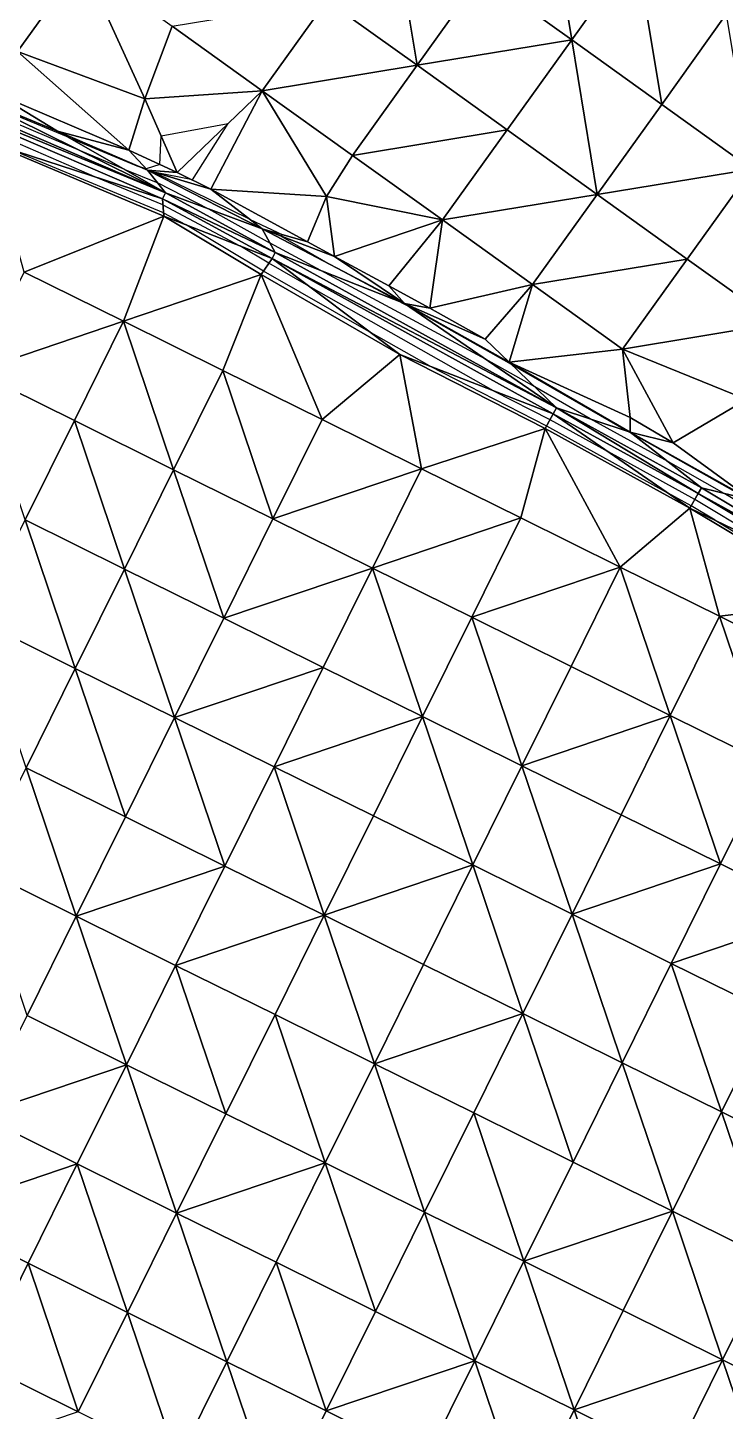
# Model space of a CAD drawing. Extents: x 452550 to 453808, y 451368 to 453069.
# Drawn here: x 453082.1 to 453145.1, y 452312.4 to 452437.3 of the extents above; entities that cross this region are included whole.
import ezdxf

# ---------------------------------------------------------------- set-up
doc = ezdxf.new("R2010")
doc.units = 0
doc.header["$LTSCALE"] = 0.35
doc.header["$MEASUREMENT"] = 0
doc.linetypes.add('DASHED', pattern=[5442.857143, 3628.571429, -1814.285714])
doc.layers.add('Default', color=42, linetype='Continuous', lineweight=25)
doc.layers.add('FPS_Contours-Minor', color=40, linetype='DASHED', lineweight=25)

msp = doc.modelspace()

# ---------------------------------------------------------------- linework, layer by layer
at = {"layer": 'Default', "color": 8, "linetype": 'Continuous', "lineweight": 25}
for points in [[(453131.21, 452436.19, 14.05), (453123.08, 452442.02, 14.04), (453128.91, 452450.14, 14.03)], [(453137.04, 452444.31, 14.02), (453131.21, 452436.19, 14.05), (453128.91, 452450.14, 14.03)], [(453087.05, 452443.25, 14.08), (453081.22, 452435.12, 14.1), (453078.92, 452449.07, 14.07)], [(453117.26, 452433.89, 14.07), (453109.13, 452439.72, 14.05), (453114.96, 452447.84, 14.04)], [(453123.08, 452442.02, 14.04), (453117.26, 452433.89, 14.07), (453114.96, 452447.84, 14.04)], [(453139.34, 452430.36, 14.02), (453131.21, 452436.19, 14.05), (453137.04, 452444.31, 14.02)], [(453145.16, 452438.49, 14.01), (453139.34, 452430.36, 14.02), (453137.04, 452444.31, 14.02)], [(453092.71, 452430.86, 14.1), (453081.22, 452435.12, 14.1), (453087.05, 452443.25, 14.08)], [(453092.71, 452430.86, 14.1), (453087.05, 452443.25, 14.08), (453095.18, 452437.42, 14.03)], [(453131.21, 452436.19, 14.05), (453117.26, 452433.89, 14.07), (453123.08, 452442.02, 14.04)], [(453103.3, 452431.59, 14.06), (453095.18, 452437.42, 14.03), (453109.13, 452439.72, 14.05)], [(453117.26, 452433.89, 14.07), (453103.3, 452431.59, 14.06), (453109.13, 452439.72, 14.05)], [(453147.46, 452424.53, 14.04), (453139.34, 452430.36, 14.02), (453145.16, 452438.49, 14.01)], [(453061.85, 452435.79, 13.19), (453062.09, 452436.34, 13.19), (453094.56, 452422.39, 13.13)], [(453062.09, 452436.34, 13.19), (453075.61, 452431.75, 14.07), (453094.56, 452422.39, 13.13)], [(453092.71, 452430.86, 14.1), (453095.18, 452437.42, 14.03), (453103.3, 452431.59, 14.06)], [(453078.57, 452426.94, 14.12), (453061.85, 452435.79, 13.19), (453094.29, 452421.85, 13.13)], [(453061.85, 452435.79, 13.19), (453094.56, 452422.39, 13.13), (453094.29, 452421.85, 13.13)], [(453081.22, 452435.12, 14.1), (453091.26, 452426.24, 14.17), (453079.12, 452431.4, 14.11)], [(453092.71, 452430.86, 14.1), (453091.26, 452426.24, 14.17), (453081.22, 452435.12, 14.1)], [(453125.38, 452428.06, 14.08), (453117.26, 452433.89, 14.07), (453131.21, 452436.19, 14.05)], [(453133.51, 452422.23, 14.02), (453125.38, 452428.06, 14.08), (453131.21, 452436.19, 14.05)], [(453139.34, 452430.36, 14.02), (453133.51, 452422.23, 14.02), (453131.21, 452436.19, 14.05)], [(453111.43, 452425.76, 14.06), (453103.3, 452431.59, 14.06), (453117.26, 452433.89, 14.07)], [(453125.38, 452428.06, 14.08), (453111.43, 452425.76, 14.06), (453117.26, 452433.89, 14.07)], [(453075.61, 452431.75, 14.07), (453084.83, 452427.95, 14.12), (453094.56, 452422.39, 13.13)], [(453075.61, 452431.75, 14.07), (453079.12, 452431.4, 14.11), (453084.83, 452427.95, 14.12)], [(453091.26, 452426.24, 14.17), (453084.83, 452427.95, 14.12), (453079.12, 452431.4, 14.11)], [(453092.71, 452430.86, 14.1), (453103.3, 452431.59, 14.06), (453095.62, 452424.23, 13.91)], [(453103.3, 452431.59, 14.06), (453098.64, 452422.7, 14.11), (453095.62, 452424.23, 13.91)], [(453109.09, 452422.04, 14.11), (453098.64, 452422.7, 14.11), (453103.3, 452431.59, 14.06)], [(453109.09, 452422.04, 14.11), (453103.3, 452431.59, 14.06), (453111.43, 452425.76, 14.06)], [(453092.71, 452430.86, 14.1), (453095.62, 452424.23, 13.91), (453091.26, 452426.24, 14.17)], [(453147.46, 452424.53, 14.04), (453133.51, 452422.23, 14.02), (453139.34, 452430.36, 14.02)], [(453084.83, 452427.95, 14.12), (453092.94, 452424.42, 13.99), (453094.56, 452422.39, 13.13)], [(453084.83, 452427.95, 14.12), (453091.26, 452426.24, 14.17), (453092.94, 452424.42, 13.99)], [(453119.55, 452419.94, 14.08), (453111.43, 452425.76, 14.06), (453125.38, 452428.06, 14.08)], [(453133.51, 452422.23, 14.02), (453119.55, 452419.94, 14.08), (453125.38, 452428.06, 14.08)], [(453081.81, 452415.23, 14.24), (453078.57, 452426.94, 14.12), (453094.4, 452420.29, 14.2)], [(453094.29, 452421.85, 13.13), (453094.4, 452420.29, 14.2), (453078.57, 452426.94, 14.12)], [(453095.62, 452424.23, 13.91), (453092.94, 452424.42, 13.99), (453091.26, 452426.24, 14.17)], [(453109.09, 452422.04, 14.11), (453111.43, 452425.76, 14.06), (453119.55, 452419.94, 14.08)], [(453094.56, 452422.39, 13.13), (453092.94, 452424.42, 13.99), (453103.3, 452419.13, 13.96)], [(453092.94, 452424.42, 13.99), (453095.62, 452424.23, 13.91), (453098.64, 452422.7, 14.11)], [(453092.94, 452424.42, 13.99), (453098.64, 452422.7, 14.11), (453103.3, 452419.13, 13.96)], [(453141.64, 452416.41, 14.06), (453133.51, 452422.23, 14.02), (453147.46, 452424.53, 14.04)], [(453149.76, 452410.58, 14.04), (453141.64, 452416.41, 14.06), (453147.46, 452424.53, 14.04)], [(453107.39, 452417.96, 14.04), (453103.3, 452419.13, 13.96), (453098.64, 452422.7, 14.11)], [(453109.09, 452422.04, 14.11), (453107.39, 452417.96, 14.04), (453098.64, 452422.7, 14.11)], [(453094.29, 452421.85, 13.13), (453094.56, 452422.39, 13.13), (453104.47, 452417, 13.2)], [(453094.29, 452421.85, 13.13), (453104.47, 452417, 13.2), (453104.18, 452416.47, 13.2)], [(453094.4, 452420.29, 14.2), (453094.29, 452421.85, 13.13), (453104.18, 452416.47, 13.2)], [(453094.56, 452422.39, 13.13), (453103.3, 452419.13, 13.96), (453104.47, 452417, 13.2)], [(453109.09, 452422.04, 14.11), (453109.8, 452416.63, 14.11), (453107.39, 452417.96, 14.04)], [(453109.09, 452422.04, 14.11), (453119.55, 452419.94, 14.08), (453109.8, 452416.63, 14.11)], [(453127.68, 452414.11, 14.01), (453119.55, 452419.94, 14.08), (453133.51, 452422.23, 14.02)], [(453141.64, 452416.41, 14.06), (453127.68, 452414.11, 14.01), (453133.51, 452422.23, 14.02)], [(453090.78, 452410.79, 14.24), (453081.81, 452415.23, 14.24), (453094.4, 452420.29, 14.2)], [(453090.78, 452410.79, 14.24), (453094.4, 452420.29, 14.2), (453103.21, 452415.01, 14.2)], [(453104.18, 452416.47, 13.2), (453103.21, 452415.01, 14.2), (453094.4, 452420.29, 14.2)], [(453103.3, 452419.13, 13.96), (453107.39, 452417.96, 14.04), (453109.8, 452416.63, 14.11)], [(453103.3, 452419.13, 13.96), (453109.8, 452416.63, 14.11), (453116.13, 452412.39, 14.04)], [(453104.47, 452417, 13.2), (453103.3, 452419.13, 13.96), (453116.13, 452412.39, 14.04)], [(453119.55, 452419.94, 14.08), (453114.7, 452413.98, 14.09), (453109.8, 452416.63, 14.11)], [(453119.55, 452419.94, 14.08), (453118.4, 452411.97, 14.1), (453114.7, 452413.98, 14.09)], [(453119.55, 452419.94, 14.08), (453127.68, 452414.11, 14.01), (453118.4, 452411.97, 14.1)], [(453115.71, 452407.79, 14.23), (453103.21, 452415.01, 14.2), (453104.18, 452416.47, 13.2)], [(453104.18, 452416.47, 13.2), (453104.47, 452417, 13.2), (453129.83, 452402.97, 13.04)], [(453115.71, 452407.79, 14.23), (453104.18, 452416.47, 13.2), (453129.53, 452402.45, 13.04)], [(453104.18, 452416.47, 13.2), (453129.83, 452402.97, 13.04), (453129.53, 452402.45, 13.04)], [(453104.47, 452417, 13.2), (453116.13, 452412.39, 14.04), (453129.83, 452402.97, 13.04)], [(453109.8, 452416.63, 14.11), (453114.7, 452413.98, 14.09), (453116.13, 452412.39, 14.04)], [(453135.81, 452408.28, 14.09), (453127.68, 452414.11, 14.01), (453141.64, 452416.41, 14.06)], [(453149.76, 452410.58, 14.04), (453135.81, 452408.28, 14.09), (453141.64, 452416.41, 14.06)], [(453090.78, 452410.79, 14.24), (453077.38, 452406.26, 14.24), (453081.81, 452415.23, 14.24)], [(453099.74, 452406.36, 14.24), (453090.78, 452410.79, 14.24), (453103.21, 452415.01, 14.2)], [(453108.7, 452401.92, 14.23), (453099.74, 452406.36, 14.24), (453103.21, 452415.01, 14.2)], [(453115.71, 452407.79, 14.23), (453108.7, 452401.92, 14.23), (453103.21, 452415.01, 14.2)], [(453118.4, 452411.97, 14.1), (453116.13, 452412.39, 14.04), (453114.7, 452413.98, 14.09)], [(453127.68, 452414.11, 14.01), (453123.41, 452409.18, 14.08), (453118.4, 452411.97, 14.1)], [(453127.68, 452414.11, 14.01), (453125.58, 452407.11, 14.05), (453123.41, 452409.18, 14.08)], [(453127.68, 452414.11, 14.01), (453135.81, 452408.28, 14.09), (453125.58, 452407.11, 14.05)], [(453116.13, 452412.39, 14.04), (453123.41, 452409.18, 14.08), (453125.58, 452407.11, 14.05)], [(453116.13, 452412.39, 14.04), (453118.4, 452411.97, 14.1), (453123.41, 452409.18, 14.08)], [(453116.13, 452412.39, 14.04), (453125.58, 452407.11, 14.05), (453129.83, 452402.97, 13.04)], [(453086.34, 452401.83, 14.24), (453077.38, 452406.26, 14.24), (453090.78, 452410.79, 14.24)], [(453095.3, 452397.39, 14.24), (453086.34, 452401.83, 14.24), (453090.78, 452410.79, 14.24)], [(453099.74, 452406.36, 14.24), (453095.3, 452397.39, 14.24), (453090.78, 452410.79, 14.24)], [(453146.99, 452403.73, 14.03), (453135.81, 452408.28, 14.09), (453149.76, 452410.58, 14.04)], [(453117.66, 452397.48, 14.18), (453108.7, 452401.92, 14.23), (453115.71, 452407.79, 14.23)], [(453117.66, 452397.48, 14.18), (453115.71, 452407.79, 14.23), (453128.83, 452401.13, 14.2)], [(453129.53, 452402.45, 13.04), (453128.83, 452401.13, 14.2), (453115.71, 452407.79, 14.23)], [(453125.58, 452407.11, 14.05), (453135.81, 452408.28, 14.09), (453136.5, 452402.1, 14.06)], [(453135.81, 452408.28, 14.09), (453140.36, 452399.81, 14.06), (453136.5, 452402.1, 14.06)], [(453146.99, 452403.73, 14.03), (453140.36, 452399.81, 14.06), (453135.81, 452408.28, 14.09)], [(453104.26, 452392.96, 14.2), (453095.3, 452397.39, 14.24), (453099.74, 452406.36, 14.24)], [(453108.7, 452401.92, 14.23), (453104.26, 452392.96, 14.2), (453099.74, 452406.36, 14.24)], [(453125.58, 452407.11, 14.05), (453136.5, 452402.1, 14.06), (453136.5, 452400.8, 14.05)], [(453129.83, 452402.97, 13.04), (453125.58, 452407.11, 14.05), (453136.5, 452400.8, 14.05)], [(453086.34, 452401.83, 14.24), (453081.9, 452392.87, 14.2), (453077.38, 452406.26, 14.24)], [(453142.63, 452395.24, 13.02), (453129.53, 452402.45, 13.04), (453129.83, 452402.97, 13.04)], [(453129.83, 452402.97, 13.04), (453136.5, 452400.8, 14.05), (453142.93, 452395.76, 13.02)], [(453142.63, 452395.24, 13.02), (453129.83, 452402.97, 13.04), (453142.93, 452395.76, 13.02)], [(453146.99, 452403.73, 14.03), (453147.46, 452394.64, 14.08), (453140.36, 452399.81, 14.06)], [(453090.87, 452388.43, 14.21), (453081.9, 452392.87, 14.2), (453086.34, 452401.83, 14.24)], [(453095.3, 452397.39, 14.24), (453090.87, 452388.43, 14.21), (453086.34, 452401.83, 14.24)], [(453117.66, 452397.48, 14.18), (453104.26, 452392.96, 14.2), (453108.7, 452401.92, 14.23)], [(453141.88, 452393.94, 14.18), (453128.83, 452401.13, 14.2), (453129.53, 452402.45, 13.04)], [(453142.63, 452395.24, 13.02), (453141.88, 452393.94, 14.18), (453129.53, 452402.45, 13.04)], [(453140.36, 452399.81, 14.06), (453136.5, 452400.8, 14.05), (453136.5, 452402.1, 14.06)], [(453126.62, 452393.05, 14.16), (453117.66, 452397.48, 14.18), (453128.83, 452401.13, 14.2)], [(453135.59, 452388.61, 14.17), (453126.62, 452393.05, 14.16), (453128.83, 452401.13, 14.2)], [(453135.59, 452388.61, 14.17), (453128.83, 452401.13, 14.2), (453141.88, 452393.94, 14.18)], [(453142.93, 452395.76, 13.02), (453136.5, 452400.8, 14.05), (453147.46, 452394.64, 14.08)], [(453136.5, 452400.8, 14.05), (453140.36, 452399.81, 14.06), (453147.46, 452394.64, 14.08)], [(453099.83, 452383.99, 14.18), (453090.87, 452388.43, 14.21), (453095.3, 452397.39, 14.24)], [(453104.26, 452392.96, 14.2), (453099.83, 452383.99, 14.18), (453095.3, 452397.39, 14.24)], [(453113.23, 452388.52, 14.16), (453104.26, 452392.96, 14.2), (453117.66, 452397.48, 14.18)], [(453126.62, 452393.05, 14.16), (453113.23, 452388.52, 14.16), (453117.66, 452397.48, 14.18)], [(453156.69, 452386.8, 13), (453141.88, 452393.94, 14.18), (453142.63, 452395.24, 13.02)], [(453142.63, 452395.24, 13.02), (453142.93, 452395.76, 13.02), (453156.99, 452387.33, 13)], [(453156.99, 452387.33, 13), (453156.69, 452386.8, 13), (453142.63, 452395.24, 13.02)], [(453142.93, 452395.76, 13.02), (453147.46, 452394.64, 14.08), (453156.99, 452387.33, 13)], [(453144.55, 452384.18, 14.21), (453135.59, 452388.61, 14.17), (453141.88, 452393.94, 14.18)], [(453144.55, 452384.18, 14.21), (453141.88, 452393.94, 14.18), (453155.95, 452385.5, 14.08)], [(453156.69, 452386.8, 13), (453155.95, 452385.5, 14.08), (453141.88, 452393.94, 14.18)], [(453086.43, 452379.47, 14.21), (453077.47, 452383.9, 14.2), (453081.9, 452392.87, 14.2)], [(453090.87, 452388.43, 14.21), (453086.43, 452379.47, 14.21), (453081.9, 452392.87, 14.2)], [(453113.23, 452388.52, 14.16), (453099.83, 452383.99, 14.18), (453104.26, 452392.96, 14.2)], [(453122.19, 452384.09, 14.13), (453113.23, 452388.52, 14.16), (453126.62, 452393.05, 14.16)], [(453135.59, 452388.61, 14.17), (453122.19, 452384.09, 14.13), (453126.62, 452393.05, 14.16)], [(453095.39, 452375.03, 14.21), (453086.43, 452379.47, 14.21), (453090.87, 452388.43, 14.21)], [(453099.83, 452383.99, 14.18), (453095.39, 452375.03, 14.21), (453090.87, 452388.43, 14.21)], [(453108.79, 452379.56, 14.16), (453099.83, 452383.99, 14.18), (453113.23, 452388.52, 14.16)], [(453117.75, 452375.12, 14.14), (453108.79, 452379.56, 14.16), (453113.23, 452388.52, 14.16)], [(453122.19, 452384.09, 14.13), (453117.75, 452375.12, 14.14), (453113.23, 452388.52, 14.16)], [(453131.15, 452379.65, 14.14), (453122.19, 452384.09, 14.13), (453135.59, 452388.61, 14.17)], [(453140.11, 452375.21, 14.15), (453131.15, 452379.65, 14.14), (453135.59, 452388.61, 14.17)], [(453144.55, 452384.18, 14.21), (453140.11, 452375.21, 14.15), (453135.59, 452388.61, 14.17)], [(453153.51, 452379.74, 14.23), (453144.55, 452384.18, 14.21), (453155.95, 452385.5, 14.08)], [(453086.43, 452379.47, 14.21), (453081.99, 452370.51, 14.25), (453077.47, 452383.9, 14.2)], [(453108.79, 452379.56, 14.16), (453095.39, 452375.03, 14.21), (453099.83, 452383.99, 14.18)], [(453126.72, 452370.69, 14.15), (453117.75, 452375.12, 14.14), (453122.19, 452384.09, 14.13)], [(453131.15, 452379.65, 14.14), (453126.72, 452370.69, 14.15), (453122.19, 452384.09, 14.13)], [(453149.08, 452370.78, 14.14), (453140.11, 452375.21, 14.15), (453144.55, 452384.18, 14.21)], [(453153.51, 452379.74, 14.23), (453149.08, 452370.78, 14.14), (453144.55, 452384.18, 14.21)], [(453090.96, 452366.07, 14.25), (453081.99, 452370.51, 14.25), (453086.43, 452379.47, 14.21)], [(453095.39, 452375.03, 14.21), (453090.96, 452366.07, 14.25), (453086.43, 452379.47, 14.21)], [(453104.36, 452370.6, 14.17), (453095.39, 452375.03, 14.21), (453108.79, 452379.56, 14.16)], [(453117.75, 452375.12, 14.14), (453104.36, 452370.6, 14.17), (453108.79, 452379.56, 14.16)], [(453140.11, 452375.21, 14.15), (453126.72, 452370.69, 14.15), (453131.15, 452379.65, 14.14)], [(453113.32, 452366.16, 14.15), (453104.36, 452370.6, 14.17), (453117.75, 452375.12, 14.14)], [(453122.28, 452361.73, 14.15), (453113.32, 452366.16, 14.15), (453117.75, 452375.12, 14.14)], [(453126.72, 452370.69, 14.15), (453122.28, 452361.73, 14.15), (453117.75, 452375.12, 14.14)], [(453135.68, 452366.25, 14.16), (453126.72, 452370.69, 14.15), (453140.11, 452375.21, 14.15)], [(453144.64, 452361.82, 14.14), (453135.68, 452366.25, 14.16), (453140.11, 452375.21, 14.15)], [(453149.08, 452370.78, 14.14), (453144.64, 452361.82, 14.14), (453140.11, 452375.21, 14.15)], [(453099.92, 452361.63, 14.22), (453090.96, 452366.07, 14.25), (453095.39, 452375.03, 14.21)], [(453104.36, 452370.6, 14.17), (453099.92, 452361.63, 14.22), (453095.39, 452375.03, 14.21)], [(453086.52, 452357.11, 14.27), (453077.56, 452361.54, 14.26), (453081.99, 452370.51, 14.25)], [(453090.96, 452366.07, 14.25), (453086.52, 452357.11, 14.27), (453081.99, 452370.51, 14.25)], [(453108.88, 452357.2, 14.2), (453099.92, 452361.63, 14.22), (453104.36, 452370.6, 14.17)], [(453113.32, 452366.16, 14.15), (453108.88, 452357.2, 14.2), (453104.36, 452370.6, 14.17)], [(453131.24, 452357.29, 14.13), (453122.28, 452361.73, 14.15), (453126.72, 452370.69, 14.15)], [(453135.68, 452366.25, 14.16), (453131.24, 452357.29, 14.13), (453126.72, 452370.69, 14.15)], [(453153.6, 452357.38, 14.1), (453144.64, 452361.82, 14.14), (453149.08, 452370.78, 14.14)], [(453099.92, 452361.63, 14.22), (453086.52, 452357.11, 14.27), (453090.96, 452366.07, 14.25)], [(453122.28, 452361.73, 14.15), (453108.88, 452357.2, 14.2), (453113.32, 452366.16, 14.15)], [(453144.64, 452361.82, 14.14), (453131.24, 452357.29, 14.13), (453135.68, 452366.25, 14.16)], [(453086.52, 452357.11, 14.27), (453082.09, 452348.15, 14.29), (453077.56, 452361.54, 14.26)], [(453095.48, 452352.67, 14.23), (453086.52, 452357.11, 14.27), (453099.92, 452361.63, 14.22)], [(453108.88, 452357.2, 14.2), (453095.48, 452352.67, 14.23), (453099.92, 452361.63, 14.22)], [(453117.84, 452352.76, 14.18), (453108.88, 452357.2, 14.2), (453122.28, 452361.73, 14.15)], [(453126.81, 452348.33, 14.15), (453117.84, 452352.76, 14.18), (453122.28, 452361.73, 14.15)], [(453131.24, 452357.29, 14.13), (453126.81, 452348.33, 14.15), (453122.28, 452361.73, 14.15)], [(453140.2, 452352.85, 14.11), (453131.24, 452357.29, 14.13), (453144.64, 452361.82, 14.14)], [(453153.6, 452357.38, 14.1), (453140.2, 452352.85, 14.11), (453144.64, 452361.82, 14.14)], [(453091.05, 452343.71, 14.28), (453082.09, 452348.15, 14.29), (453086.52, 452357.11, 14.27)], [(453095.48, 452352.67, 14.23), (453091.05, 452343.71, 14.28), (453086.52, 452357.11, 14.27)], [(453104.45, 452348.24, 14.2), (453095.48, 452352.67, 14.23), (453108.88, 452357.2, 14.2)], [(453113.41, 452343.8, 14.18), (453104.45, 452348.24, 14.2), (453108.88, 452357.2, 14.2)], [(453117.84, 452352.76, 14.18), (453113.41, 452343.8, 14.18), (453108.88, 452357.2, 14.2)], [(453135.77, 452343.89, 14.11), (453126.81, 452348.33, 14.15), (453131.24, 452357.29, 14.13)], [(453140.2, 452352.85, 14.11), (453135.77, 452343.89, 14.11), (453131.24, 452357.29, 14.13)], [(453149.17, 452348.42, 14.07), (453140.2, 452352.85, 14.11), (453153.6, 452357.38, 14.1)], [(453100.01, 452339.27, 14.25), (453091.05, 452343.71, 14.28), (453095.48, 452352.67, 14.23)], [(453104.45, 452348.24, 14.2), (453100.01, 452339.27, 14.25), (453095.48, 452352.67, 14.23)], [(453126.81, 452348.33, 14.15), (453113.41, 452343.8, 14.18), (453117.84, 452352.76, 14.18)], [(453144.73, 452339.46, 14.06), (453135.77, 452343.89, 14.11), (453140.2, 452352.85, 14.11)], [(453149.17, 452348.42, 14.07), (453144.73, 452339.46, 14.06), (453140.2, 452352.85, 14.11)], [(453091.05, 452343.71, 14.28), (453077.65, 452339.18, 14.32), (453082.09, 452348.15, 14.29)], [(453108.97, 452334.84, 14.22), (453100.01, 452339.27, 14.25), (453104.45, 452348.24, 14.2)], [(453113.41, 452343.8, 14.18), (453108.97, 452334.84, 14.22), (453104.45, 452348.24, 14.2)], [(453122.37, 452339.36, 14.15), (453113.41, 452343.8, 14.18), (453126.81, 452348.33, 14.15)], [(453131.33, 452334.93, 14.11), (453122.37, 452339.36, 14.15), (453126.81, 452348.33, 14.15)], [(453135.77, 452343.89, 14.11), (453131.33, 452334.93, 14.11), (453126.81, 452348.33, 14.15)], [(453153.69, 452335.02, 14.04), (453144.73, 452339.46, 14.06), (453149.17, 452348.42, 14.07)], [(453086.61, 452334.75, 14.32), (453077.65, 452339.18, 14.32), (453091.05, 452343.71, 14.28)], [(453095.57, 452330.31, 14.28), (453086.61, 452334.75, 14.32), (453091.05, 452343.71, 14.28)], [(453100.01, 452339.27, 14.25), (453095.57, 452330.31, 14.28), (453091.05, 452343.71, 14.28)], [(453117.93, 452330.4, 14.19), (453108.97, 452334.84, 14.22), (453113.41, 452343.8, 14.18)], [(453122.37, 452339.36, 14.15), (453117.93, 452330.4, 14.19), (453113.41, 452343.8, 14.18)], [(453140.3, 452330.49, 14.08), (453131.33, 452334.93, 14.11), (453135.77, 452343.89, 14.11)], [(453144.73, 452339.46, 14.06), (453140.3, 452330.49, 14.08), (453135.77, 452343.89, 14.11)], [(453086.61, 452334.75, 14.32), (453073.21, 452330.22, 14.35), (453077.65, 452339.18, 14.32)], [(453108.97, 452334.84, 14.22), (453095.57, 452330.31, 14.28), (453100.01, 452339.27, 14.25)], [(453126.9, 452325.97, 14.17), (453117.93, 452330.4, 14.19), (453122.37, 452339.36, 14.15)], [(453131.33, 452334.93, 14.11), (453126.9, 452325.97, 14.17), (453122.37, 452339.36, 14.15)], [(453149.26, 452326.06, 14.08), (453140.3, 452330.49, 14.08), (453144.73, 452339.46, 14.06)], [(453153.69, 452335.02, 14.04), (453149.26, 452326.06, 14.08), (453144.73, 452339.46, 14.06)], [(453082.18, 452325.79, 14.34), (453073.21, 452330.22, 14.35), (453086.61, 452334.75, 14.32)], [(453091.14, 452321.35, 14.29), (453082.18, 452325.79, 14.34), (453086.61, 452334.75, 14.32)], [(453095.57, 452330.31, 14.28), (453091.14, 452321.35, 14.29), (453086.61, 452334.75, 14.32)], [(453104.54, 452325.88, 14.25), (453095.57, 452330.31, 14.28), (453108.97, 452334.84, 14.22)], [(453113.5, 452321.44, 14.22), (453104.54, 452325.88, 14.25), (453108.97, 452334.84, 14.22)], [(453117.93, 452330.4, 14.19), (453113.5, 452321.44, 14.22), (453108.97, 452334.84, 14.22)], [(453140.3, 452330.49, 14.08), (453126.9, 452325.97, 14.17), (453131.33, 452334.93, 14.11)], [(453082.18, 452325.79, 14.34), (453077.74, 452316.82, 14.36), (453073.21, 452330.22, 14.35)], [(453100.1, 452316.91, 14.26), (453091.14, 452321.35, 14.29), (453095.57, 452330.31, 14.28)], [(453104.54, 452325.88, 14.25), (453100.1, 452316.91, 14.26), (453095.57, 452330.31, 14.28)], [(453122.46, 452317, 14.21), (453113.5, 452321.44, 14.22), (453117.93, 452330.4, 14.19)], [(453126.9, 452325.97, 14.17), (453122.46, 452317, 14.21), (453117.93, 452330.4, 14.19)], [(453135.86, 452321.53, 14.13), (453126.9, 452325.97, 14.17), (453140.3, 452330.49, 14.08)], [(453144.82, 452317.09, 14.12), (453135.86, 452321.53, 14.13), (453140.3, 452330.49, 14.08)], [(453149.26, 452326.06, 14.08), (453144.82, 452317.09, 14.12), (453140.3, 452330.49, 14.08)], [(453086.7, 452312.39, 14.32), (453077.74, 452316.82, 14.36), (453082.18, 452325.79, 14.34)], [(453091.14, 452321.35, 14.29), (453086.7, 452312.39, 14.32), (453082.18, 452325.79, 14.34)], [(453109.06, 452312.48, 14.25), (453100.1, 452316.91, 14.26), (453104.54, 452325.88, 14.25)], [(453113.5, 452321.44, 14.22), (453109.06, 452312.48, 14.25), (453104.54, 452325.88, 14.25)], [(453131.42, 452312.57, 14.18), (453122.46, 452317, 14.21), (453126.9, 452325.97, 14.17)], [(453135.86, 452321.53, 14.13), (453131.42, 452312.57, 14.18), (453126.9, 452325.97, 14.17)], [(453153.78, 452312.66, 14.12), (453144.82, 452317.09, 14.12), (453149.26, 452326.06, 14.08)], [(453122.46, 452317, 14.21), (453109.06, 452312.48, 14.25), (453113.5, 452321.44, 14.22)], [(453144.82, 452317.09, 14.12), (453131.42, 452312.57, 14.18), (453135.86, 452321.53, 14.13)], [(453095.66, 452307.95, 14.31), (453086.7, 452312.39, 14.32), (453091.14, 452321.35, 14.29)], [(453100.1, 452316.91, 14.26), (453095.66, 452307.95, 14.31), (453091.14, 452321.35, 14.29)], [(453086.7, 452312.39, 14.32), (453073.3, 452307.86, 14.33), (453077.74, 452316.82, 14.36)], [(453104.63, 452303.52, 14.28), (453095.66, 452307.95, 14.31), (453100.1, 452316.91, 14.26)], [(453109.06, 452312.48, 14.25), (453104.63, 452303.52, 14.28), (453100.1, 452316.91, 14.26)], [(453118.03, 452308.04, 14.23), (453109.06, 452312.48, 14.25), (453122.46, 452317, 14.21)], [(453126.99, 452303.61, 14.22), (453118.03, 452308.04, 14.23), (453122.46, 452317, 14.21)], [(453131.42, 452312.57, 14.18), (453126.99, 452303.61, 14.22), (453122.46, 452317, 14.21)], [(453140.39, 452308.13, 14.17), (453131.42, 452312.57, 14.18), (453144.82, 452317.09, 14.12)], [(453149.35, 452303.7, 14.16), (453140.39, 452308.13, 14.17), (453144.82, 452317.09, 14.12)], [(453153.78, 452312.66, 14.12), (453149.35, 452303.7, 14.16), (453144.82, 452317.09, 14.12)], [(453118.03, 452308.04, 14.23), (453104.63, 452303.52, 14.28), (453109.06, 452312.48, 14.25)], [(453135.95, 452299.17, 14.21), (453126.99, 452303.61, 14.22), (453131.42, 452312.57, 14.18)], [(453140.39, 452308.13, 14.17), (453135.95, 452299.17, 14.21), (453131.42, 452312.57, 14.18)]]:
    msp.add_3dface(points, dxfattribs=at)
at = {"layer": 'FPS_Contours-Minor', "color": 12, "linetype": 'Continuous', "lineweight": 25}
for p, q in [((453087.11, 452426.07, 13.5), (453066.78, 452434.75, 13.5)), ((453088.41, 452423.75, 13.5), (453067.35, 452432.88, 13.5)), ((453085.98, 452427.3, 14), (453077.1, 452431.01, 14)), ((453094.18, 452427.52, 14), (453100.23, 452428.64, 14)), ((453096.99, 452423.54, 14), (453100.23, 452428.64, 14)), ((453094.38, 452420.58, 14), (453080.51, 452426.32, 14)), ((453085.98, 452427.3, 14), (453092.14, 452424.77, 14)), ((453094.05, 452424.95, 14), (453094.18, 452427.52, 14)), ((453090.9, 452424.48, 13.5), (453087.11, 452426.07, 13.5)), ((453090.9, 452424.48, 13.5), (453093.86, 452423.27, 13.5)), ((453092.82, 452424.55, 14), (453092.14, 452424.77, 14)), ((453094.05, 452424.95, 14), (453092.82, 452424.55, 14)), ((453096.99, 452423.54, 14), (453093.51, 452424.25, 14)), ((453102.19, 452419.99, 14), (453093.51, 452424.25, 14)), ((453094.33, 452421.31, 13.5), (453088.41, 452423.75, 13.5)), ((453093.86, 452423.27, 13.5), (453098.45, 452420.94, 13.5)), ((453094.33, 452421.31, 13.5), (453101.28, 452417.61, 13.5)), ((453094.38, 452420.58, 14), (453096.36, 452419.53, 14)), ((453098.45, 452420.94, 13.5), (453104.01, 452417.83, 13.5)), ((453103.41, 452415.3, 14), (453096.36, 452419.53, 14)), ((453102.19, 452419.99, 14), (453105.15, 452418.6, 14)), ((453103.89, 452416.04, 13.5), (453101.28, 452417.61, 13.5)), ((453108.59, 452415.37, 13.5), (453104.01, 452417.83, 13.5)), ((453104.94, 452418.5, 14), (453105.15, 452418.6, 14)), ((453104.94, 452418.5, 14), (453109.43, 452415.91, 14)), ((453113.12, 452409.74, 14), (453103.41, 452415.3, 14)), ((453107.5, 452413.97, 13.5), (453103.89, 452416.04, 13.5)), ((453123.49, 452407.33, 13.5), (453108.59, 452415.37, 13.5)), ((453115.58, 452412.61, 14), (453109.43, 452415.91, 14)), ((453124.16, 452404.53, 13.5), (453107.5, 452413.97, 13.5)), ((453116.66, 452412.02, 14), (453115.58, 452412.61, 14)), ((453125.79, 452406.9, 14), (453116.66, 452412.02, 14)), ((453118.37, 452406.76, 14), (453113.12, 452409.74, 14)), ((453118.37, 452406.76, 14), (453128.95, 452401.36, 14)), ((453127.88, 452404.87, 13.5), (453123.49, 452407.33, 13.5)), ((453136.15, 452400.92, 14), (453125.79, 452406.9, 14)), ((453124.16, 452404.53, 13.5), (453129.25, 452401.93, 13.5)), ((453132.87, 452401.98, 13.5), (453127.88, 452404.87, 13.5)), ((453128.95, 452401.36, 14), (453139.92, 452395.29, 14)), ((453129.25, 452401.93, 13.5), (453134.53, 452399, 13.5)), ((453139.95, 452398.1, 13.5), (453132.87, 452401.98, 13.5)), ((453136.84, 452400.54, 14), (453136.15, 452400.92, 14)), ((453147.12, 452394.73, 14), (453136.84, 452400.54, 14)), ((453142.32, 452394.7, 13.5), (453134.53, 452399, 13.5)), ((453144.98, 452395.25, 13.5), (453139.95, 452398.1, 13.5)), ((453142, 452394.14, 14), (453139.92, 452395.29, 14)), ((453152.6, 452390.7, 13.5), (453144.98, 452395.25, 13.5)), ((453144.17, 452392.84, 14), (453142, 452394.14, 14)), ((453150.45, 452389.81, 13.5), (453142.32, 452394.7, 13.5)), ((453144.17, 452392.84, 14), (453156.01, 452385.6, 14))]:
    msp.add_line(p, q, dxfattribs=at)

doc.saveas('drawing.dxf')
